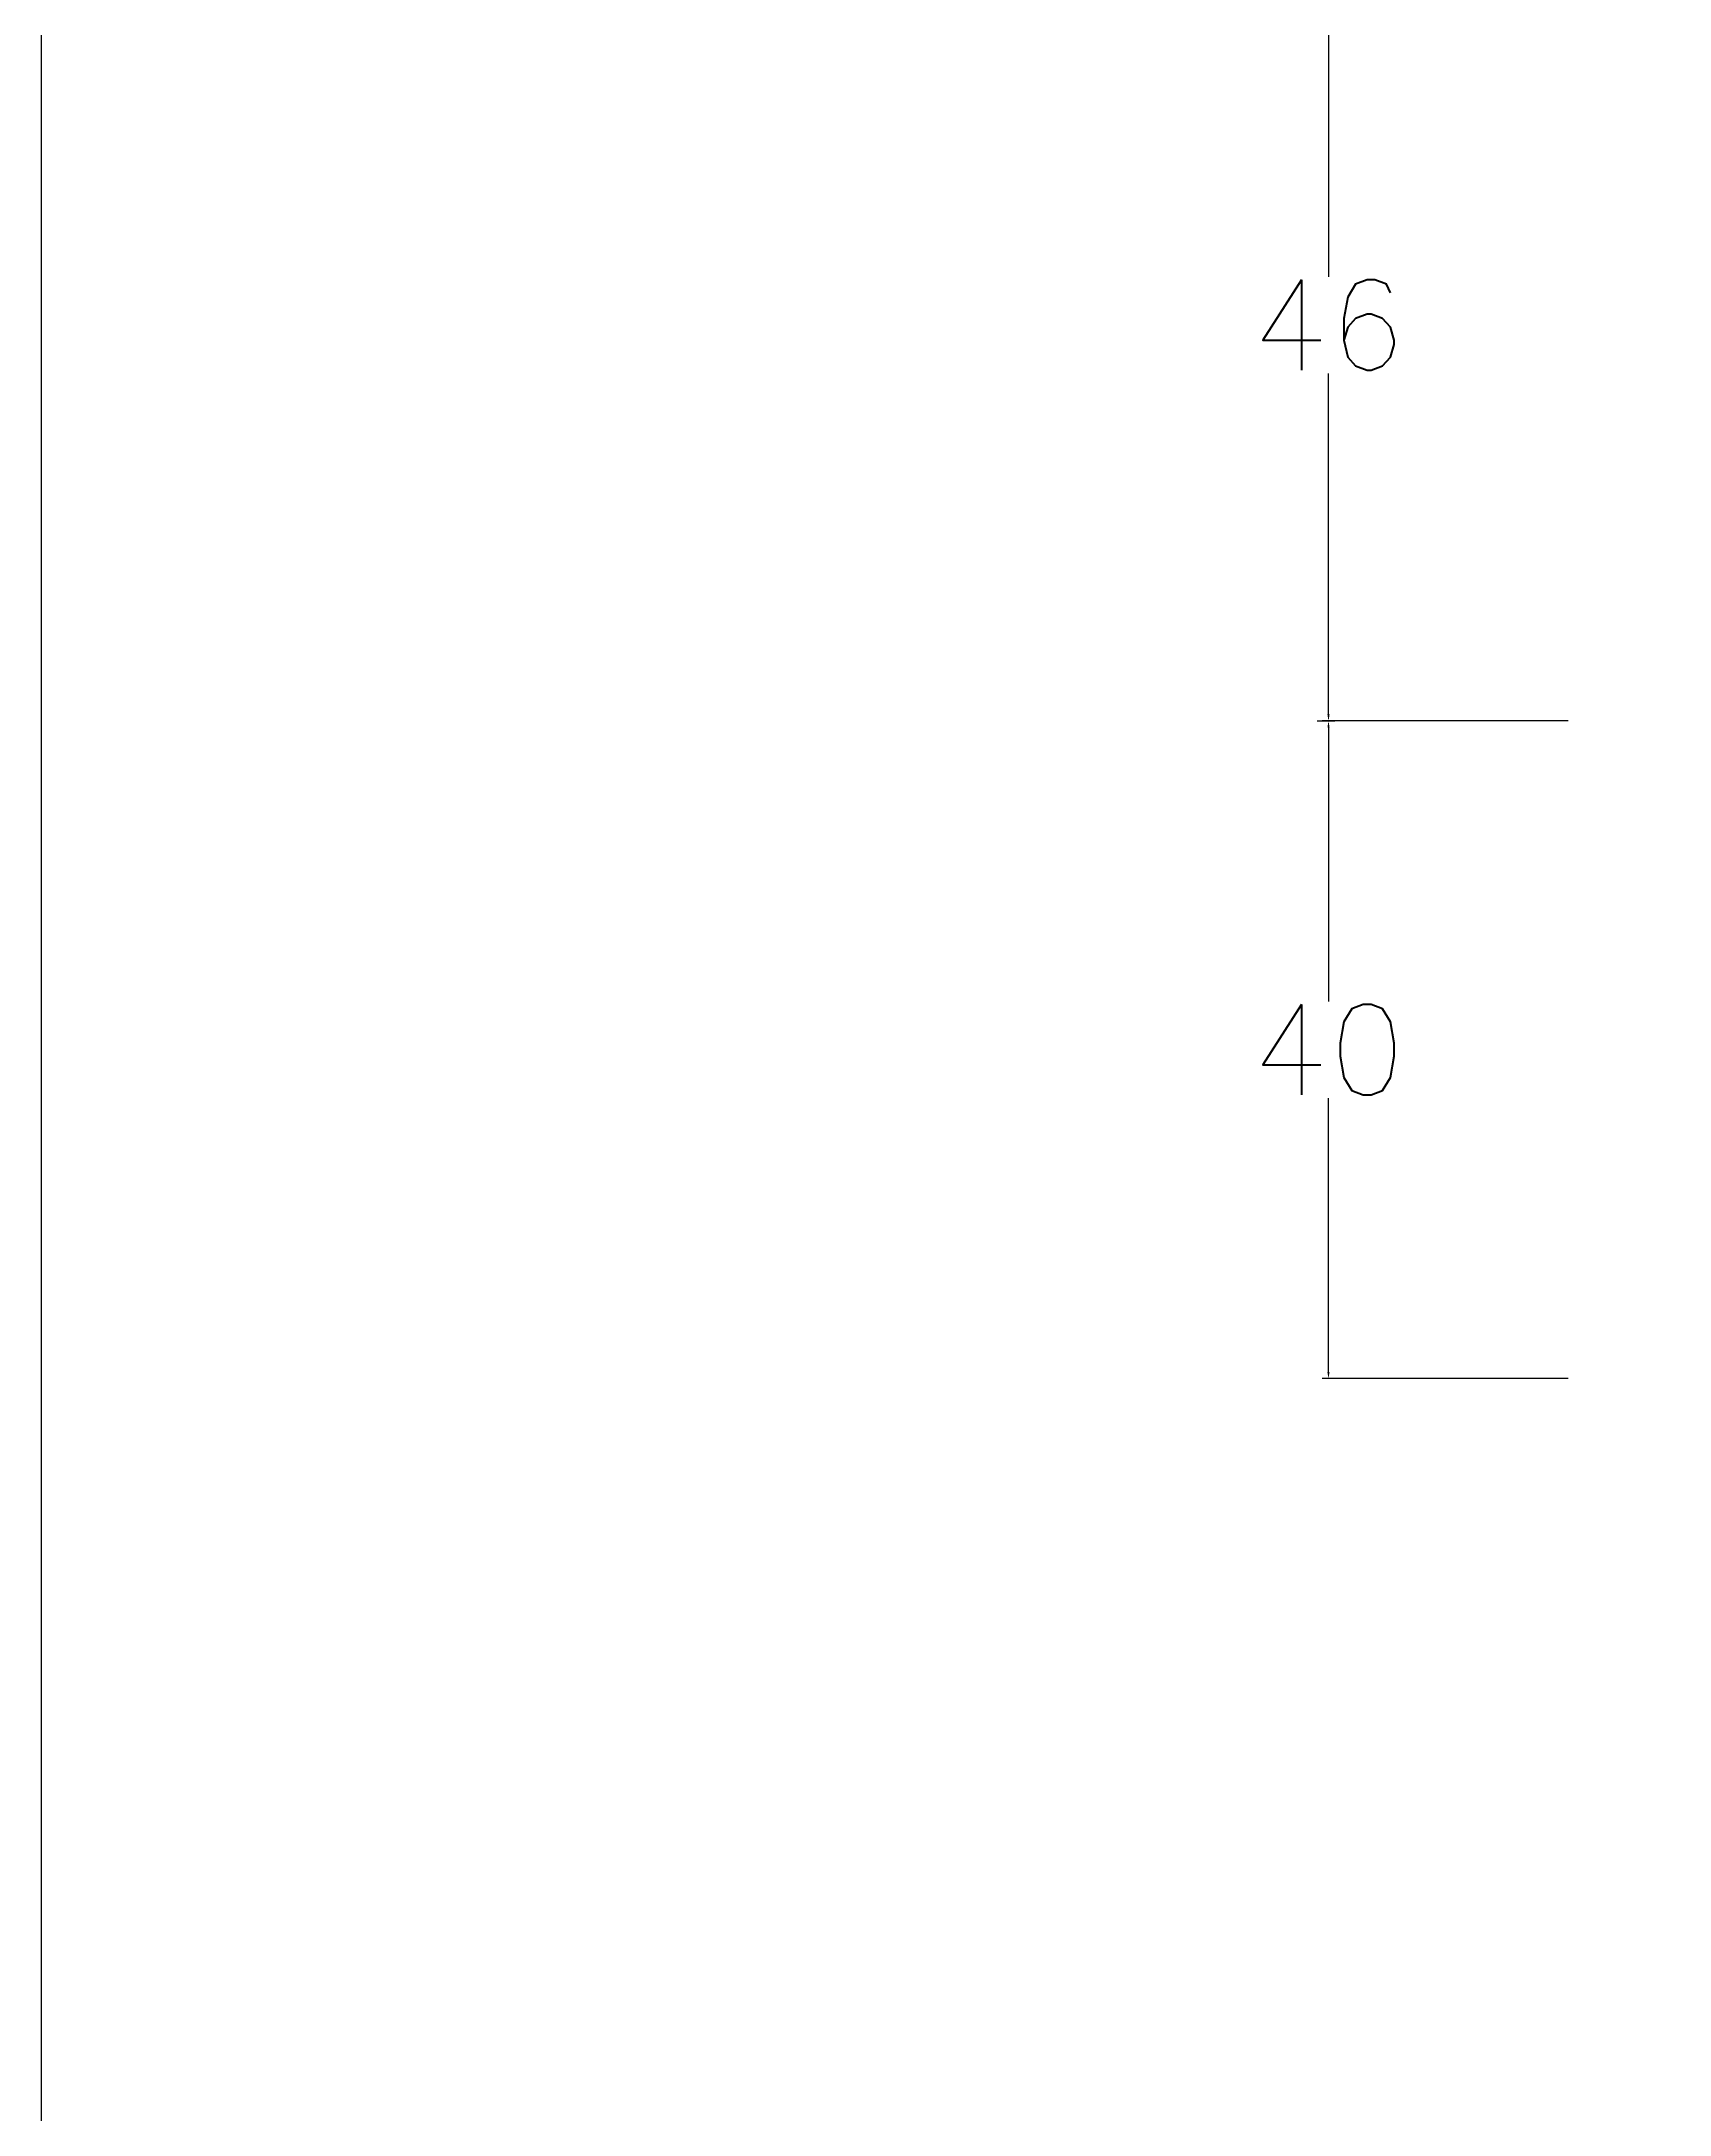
# Model space of a CAD drawing. Header units: metres. Extents: x 444 to 3227, y -3167 to -392.
# Drawn here: x 2425.6 to 2470.7, y -2318.6 to -2261.2 of the extents above; entities that cross this region are included whole.
import ezdxf

# ---------------------------------------------------------------- set-up
doc = ezdxf.new("R2010")
doc.units = ezdxf.units.M
doc.layers.get('DEFPOINTS').update_dxf_attribs({"linetype": 'CONTINUOUS'})
doc.layers.add('DIMENSI', color=7, linetype='CONTINUOUS')
doc.layers.add('KOP', color=7, linetype='CONTINUOUS')
doc.styles.get("Standard").update_dxf_attribs({"font": 'Simplex.shx', "height": 2.5})
doc.dimstyles.get("Standard").update_dxf_attribs({"dimtxt": 0.18, "dimasz": 0.18, "dimexe": 0.18, "dimexo": 0.0625, "dimgap": 0.09, "dimtad": 0, "dimtih": 1, "dimtoh": 1, "dimdec": 4, "dimzin": 0, "dimdsep": 46, "dimtxsty": 'Standard', "dimcen": 0.09, "dimadec": 0, "dimazin": 0, "dimtfac": 1, "dimtdec": 4, "dimtofl": 0, "dimtmove": 0, "dimatfit": 3, "dimfxl": 1, "dimtolj": 1, "dimtzin": 0, "dimarcsym": 0})

# ---------------------------------------------------------------- blocks, each defined once
blk = doc.blocks.new('*D277')
at = {"layer": 'DEFPOINTS', "color": 0}
for p in [(2467.988, -2280.004), (2461.288, -2298.226), (2467.988, -2298.226)]:
    blk.add_point(p, dxfattribs=at)
at = {"layer": 'DIMENSI', "color": 0, "lineweight": -2}
for p, q in [((2467.926, -2280.004), (2461.108, -2280.004)), ((2461.288, -2280.184), (2461.288, -2287.775)), ((2461.288, -2298.046), (2461.288, -2290.455)), ((2467.926, -2298.226), (2461.108, -2298.226))]:
    blk.add_line(p, q, dxfattribs=at)
at = {"layer": 'DIMENSI', "color": 0}
for points in [[(2461.258, -2280.184), (2461.318, -2280.184), (2461.288, -2280.004)], [(2461.258, -2298.046), (2461.318, -2298.046), (2461.288, -2298.226)]]:
    blk.add_solid(points, dxfattribs=at)
at = {"layer": 'DIMENSI', "color": 0, "insert": (2461.288, -2289.115), "char_height": 2.5, "attachment_point": 5}
blk.add_mtext('\\A1;40', dxfattribs=at)
blk = doc.blocks.new('*D279')
at = {"layer": 'DEFPOINTS', "color": 0}
for p in [(2460.915, -2258.063), (2460.915, -2280.004), (2461.288, -2280.004)]:
    blk.add_point(p, dxfattribs=at)
at = {"layer": 'DIMENSI', "color": 0, "lineweight": -2}
for p, q in [((2460.978, -2258.063), (2461.468, -2258.063)), ((2461.288, -2258.243), (2461.288, -2267.694)), ((2461.288, -2279.824), (2461.288, -2270.374)), ((2460.978, -2280.004), (2461.468, -2280.004))]:
    blk.add_line(p, q, dxfattribs=at)
at = {"layer": 'DIMENSI', "color": 0}
for points in [[(2461.258, -2258.243), (2461.318, -2258.243), (2461.288, -2258.063)], [(2461.258, -2279.824), (2461.318, -2279.824), (2461.288, -2280.004)]]:
    blk.add_solid(points, dxfattribs=at)
at = {"layer": 'DIMENSI', "color": 0, "insert": (2461.288, -2269.034), "char_height": 2.5, "attachment_point": 5}
blk.add_mtext('\\A1;46', dxfattribs=at)

msp = doc.modelspace()

# ---------------------------------------------------------------- linework, layer by layer
at = {"layer": 'KOP', "color": 130}
msp.add_lwpolyline([(2425.62077, -2407.51517), (2425.62077, -1833.51517), (3206.62077, -1833.51517), (3206.62077, -2407.51517)], close=True, dxfattribs=at)

# ---------------------------------------------------------------- dimensions: what is measured, and where the dimension line sits
at = {"layer": 'DIMENSI', "color": 2}
for p1, p2, distance, text, picture, middle in [((2460.91527, -2258.06308), (2460.91527, -2280.00405), 0.37227, '46', '*D279', (2461.28754, -2269.03357)), ((2467.98836, -2280.00405), (2467.98836, -2298.22622), -6.70082, '40', '*D277', (2461.28754, -2289.11513))]:
    dim = msp.add_aligned_dim(p1=p1, p2=p2, distance=distance, text=text, dimstyle='Standard', dxfattribs=at)
    dim.commit()
    dim.dimension.update_dxf_attribs({"geometry": picture, "text_midpoint": middle})

doc.saveas('drawing.dxf')
